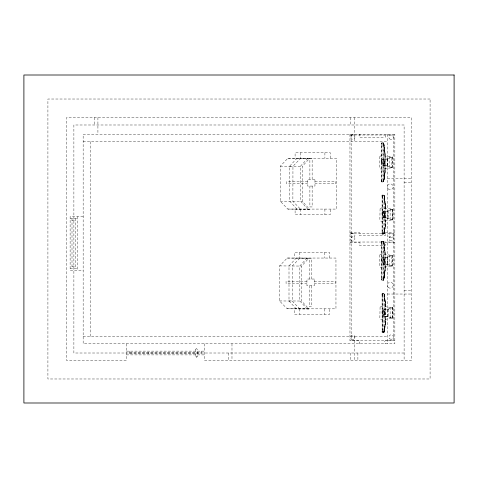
<?xml version="1.0" encoding="UTF-8"?>
<svg xmlns="http://www.w3.org/2000/svg" width="478" height="478" viewBox="0 0 478 478"><rect width="100%" height="100%" fill="white"/><g stroke="black" fill="none" stroke-linecap="round" stroke-linejoin="round"><path stroke-width="0.36" stroke-dasharray="2.39 1.79" d="M381.737 242.716L381.737 241.671L381.761 242.716C384.055 244.174 384.676 240.291 382.03 241.533L382.03 280.048L382.059 278.859M381.761 180.475L381.761 181.521L381.737 180.475L383.715 180.475L383.595 181.61L382.03 181.658L382.03 181.299L382.059 181.658M381.779 161.827L381.761 161.433L381.779 162.066M381.761 161.05L381.779 160.208L381.779 160.781M381.737 144.332L381.737 143.281L381.761 144.332C384.073 145.778 384.671 141.864 382.03 143.161L382.03 181.311L382.059 180.475M381.761 278.859L381.761 279.911L381.737 278.859L383.715 278.859L383.595 279.994L382.03 280.03M381.761 260.779L381.779 259.046M381.761 259.046L381.779 258.592L381.779 259.166M381.761 242.645L381.797 278.937L381.737 241.533M381.737 181.658L381.797 144.254M381.779 161.791L381.779 160.662M382.107 294.932L382.107 293.886L382.131 294.932C384.426 296.39 385.047 292.494 382.4 293.767L382.4 332.264L383.912 332.264M382.131 232.69L382.131 233.736L382.107 232.69L384.085 232.69L383.965 233.826L382.4 233.856L382.4 195.711L382.43 196.548M382.131 214.61L382.149 212.423L382.131 212.997M382.107 196.548L382.107 195.502L382.131 196.548C384.443 197.994 385.041 194.092 382.4 195.359L382.4 195.723L382.43 195.359M382.131 331.075L382.131 332.126L382.107 331.075L384.085 331.075L383.965 332.21L382.4 332.246M382.131 312.994L382.149 311.262M382.131 311.262L382.149 310.808L382.149 311.381M382.149 214.007L382.149 212.877M382.131 313.233L382.149 312.755L382.131 313.096M382.43 232.69L382.43 233.873L383.912 233.873M382.43 331.075L382.43 332.264M384.653 160.889L384.569 164.127L384.479 161.361M384.479 259.273C384.169 266.563 385.256 259.596 384.479 259.53M384.939 216.343L384.671 213.959L385.023 213.104L384.939 216.343L385.023 213.104M384.85 313.55L385.023 311.489L384.939 314.733L384.671 312.343L385.023 311.489M385.149 267.674L385.071 253.495M385.071 155.111L385.149 169.284M385.382 304.677L385.358 304.313L385.519 319.89M385.519 221.499L385.429 207.099M385.376 322.997L385.441 305.717M308.884 308.955L296.223 308.836L288.999 300.931L288.999 265.941L296.223 258.042L308.884 258.162L301.66 266.061L301.66 301.05L308.884 308.955L287.176 308.812L279.534 300.931L279.612 265.905L287.176 258.042L335.956 258.042L335.956 308.836L294.418 308.836L294.418 314.363L329.635 314.363L329.635 308.836M309.565 209.203L296.904 209.083L289.68 201.184L289.68 166.189L296.904 158.29L309.565 158.409L302.341 166.308L302.341 201.304L309.565 209.203L287.858 209.065L280.216 201.184L280.293 166.153L287.858 158.29L336.637 158.29L336.637 209.083L295.099 209.083L295.099 214.616L330.316 214.616L330.316 209.083M299.831 308.931L292.189 301.05L292.273 266.025L299.831 258.162L308.884 258.162M309.565 158.409L300.519 158.409L292.954 166.272L292.877 201.304L300.519 209.185M381.737 143.472L381.737 142.85L383.541 142.85L383.541 143.49L383.511 142.85M381.761 181.957L381.761 181.335L381.737 181.957L383.541 181.957L383.541 181.311L383.511 181.957M381.737 241.235L381.737 241.856L381.761 241.235L383.541 241.235L383.541 241.88L383.511 241.235M383.511 280.341L383.511 279.702L383.541 280.341L381.737 280.341L381.797 279.72L381.737 280.048M382.107 195.066L382.107 195.687L382.131 195.066L383.912 195.066L383.912 195.711L383.882 195.066M382.131 234.172L382.131 233.551L382.107 234.172L383.912 234.172L383.912 233.527L383.882 234.172M382.149 214.425L382.149 214.61M382.107 294.072L382.107 293.45L383.912 293.45L383.912 294.095L383.882 293.45M383.882 332.557L383.882 331.917L383.912 332.557L382.107 332.557L382.167 331.935M384.479 164.127L384.479 162.699M384.479 262.512L384.479 261.09M384.85 216.343L384.85 214.915M384.939 314.733L384.85 313.305M384.479 259.823L384.653 259.273M384.85 213.648L384.748 213.284M381.761 161.827L381.779 161.433M381.761 260.45L381.779 259.817L381.779 260.217M382.131 213.983L382.149 213.648L382.149 214.281M385.011 252.462L384.987 252.097L385.005 270.948M385.441 207.327L385.376 224.78M385.059 253.268L385.083 269.735M385.495 222.288L385.519 220.525L385.429 224.003M385.005 172.564L384.957 153.295M384.724 175.289L385.149 156.479M385.507 222.3L385.531 220.525M385.137 268.469L385.149 266.694M385.507 320.684L385.519 318.91L385.453 321.951M385.137 170.084L385.149 168.31L385.113 170.353M385.471 306.231L385.519 307.085L385.328 303.894M385.119 170.072L384.688 175.683M385.005 270.781L385.119 268.457M385.483 320.636L385.376 323.164M385.071 171.315L384.963 173.12M385.059 270.172L385.071 269.7M385.441 321.915L385.095 325.888M385.376 224.612L385.417 223.961L384.874 229.099M385.411 223.877L385.154 227.122L385.34 225.108M385.041 270.046L383.619 280.006L383.744 241.551L384.175 244.551L383.715 241.551L383.971 243.171M385.411 322.268L385.154 325.506L385.34 323.492M385.041 171.757L383.619 181.622L384.671 175.695M385.041 270.142L383.601 280.03L383.959 278.351L383.697 279.558M385.411 322.357L383.971 332.246L385.232 324.628M384.969 172.887L384.169 179.029M384.939 271.779L384.969 271.277M384.862 174.028L384.503 176.884M385.232 226.243L385.095 227.504M384.862 272.412L384.724 273.673M385.298 225.389L383.989 233.838L384.103 195.406L384.342 196.996M384.784 273.291L384.927 271.558M384.987 228.347L383.959 233.856L385.16 226.972M384.79 273.141L383.601 280.03L384.605 274.725M384.784 174.578L383.601 181.64L384.198 178.724M384.784 272.968L384.42 275.836M385.154 325.183L383.959 332.246L384.115 293.767L384.545 296.766L384.33 295.153M384.503 275.274L384.617 274.491M384.874 327.49L384.987 326.707M384.42 177.446L384.617 175.904M384.987 228.12L384.091 232.971L384.085 196.548M384.79 328.051L384.987 326.51M384.957 228.43L384.264 232.302M384.587 274.605L384.151 277.222M384.957 326.821L384.521 329.438M384.479 161.588L384.378 161.068L384.569 164.127M384.479 259.978L384.378 259.452L384.569 262.518M384.426 177.177L383.72 180.756L383.715 144.332M384.426 275.561L383.72 279.14L383.715 242.716M384.796 327.777L384.091 331.356L384.085 294.932M383.589 181.64L384.617 176.131M383.971 332.246L384.987 326.731M384.975 228.556L383.971 233.856L384.282 232.529L383.989 233.515M383.619 279.684L383.894 278.471M383.989 331.905L384.264 330.686M383.971 144.78L383.715 143.161L383.619 181.299M195.747 349.251L196.452 348.546L197.157 349.251L197.157 356.773L196.452 357.478L195.747 356.773L195.747 349.251L196.452 349.956L197.157 349.251M195.747 356.773L196.452 356.068L197.157 356.773M307.742 158.29L300.519 166.189L300.519 201.184L307.742 209.083M307.061 258.042L299.831 265.941L299.831 300.931L307.061 308.836M351.599 135.077A2.223 2.223 0 0 1 354.933 137.001A2.223 2.223 0 0 1 351.599 138.925A2.223 2.223 0 0 1 351.599 135.077L353.822 135.077M351.599 233.467A2.223 2.223 0 0 1 354.933 235.391A2.223 2.223 0 0 1 351.599 237.315A2.223 2.223 0 0 1 351.599 233.467L353.822 233.467M383.565 165.693L383.32 159.162L386.571 159.162L391.876 156.963L391.876 167.796L386.272 165.693L382.382 165.681L382.382 159.234L385.154 159.234M386.571 159.025L392.283 157.017M383.936 217.908L383.691 211.378L386.941 211.378L392.247 209.179L392.247 220.011L386.642 217.908L382.753 217.896L382.753 211.455L385.525 211.455M386.941 211.24L392.653 209.233M383.565 264.083L383.32 257.546L386.571 257.546L391.876 255.354L391.876 266.186L386.272 264.083L382.382 264.065L382.382 257.624L385.154 257.624M386.571 257.415L392.283 255.401M387.646 309.403L392.247 307.569L392.247 318.402L386.642 316.299L382.753 316.281L382.753 309.84L387.646 309.403L387.646 316.561M386.941 309.63L392.653 307.617M383.32 165.651L386.11 165.693M383.691 217.872L386.481 217.908M383.32 264.041L386.11 264.083M383.691 309.768L383.691 316.257L386.481 316.299M384.21 165.693L384.784 165.693M384.581 217.908L385.154 217.908M384.21 264.083L384.784 264.083M384.581 316.299L385.154 316.299M349.98 134.999L393.752 134.999L393.752 340.408L349.98 340.408M83.154 141.661L387.443 141.661M387.443 178.611L411.522 178.611M307.629 181.544L286.746 181.544L286.746 183.803L307.629 183.803M314.966 181.544L335.849 181.544L335.849 183.803L314.966 183.803M404.113 182.309L411.522 182.309M382.107 195.359L382.107 233.873M382.167 196.47L382.107 232.762M83.154 216.648L70.123 216.648L70.123 270.267L83.154 270.267M70.123 218.53L77.645 218.53M72.005 220.412L75.763 220.412M349.962 232.643L359.283 232.643A0.741 0.741 0 0 1 359.809 233.909L359.372 234.345A0.741 0.741 0 0 0 359.898 235.606L384.915 235.606A0.741 0.741 0 0 0 385.435 234.345L385.005 233.909A0.741 0.741 0 0 1 385.525 232.643L394.846 232.643M349.98 233.384L393.752 233.384M349.98 242.023L393.752 242.023M349.962 242.394L359.283 242.394A0.741 0.741 0 0 1 359.809 243.655L359.378 244.091A0.741 0.741 0 0 0 359.898 245.357L384.91 245.357A0.741 0.741 0 0 0 385.435 244.091L385.005 243.655A0.741 0.741 0 0 1 385.525 242.394L394.846 242.394M381.779 261.018L381.779 260.54M72.005 266.503L75.763 266.503M70.123 268.385L77.645 268.385M306.948 281.291L286.065 281.291L286.065 283.55L306.948 283.55M314.285 281.291L335.162 281.291L335.162 283.55L314.285 283.55M404.113 290.325L411.522 290.325M387.443 294.03L411.522 294.03M382.107 294.86L382.167 331.152L382.131 293.45M382.149 312.433L382.131 312.032L382.149 312.666M83.154 336.339L387.443 336.339M394.846 340.778L385.525 340.778A0.741 0.741 0 0 0 385.005 342.045L385.435 342.481A0.741 0.741 0 0 1 384.91 343.742M126.377 351.127L204.447 351.127M129.669 352.543L201.154 352.543M404.113 353.009L73.887 353.009L73.887 124.991L404.113 124.991L404.113 360.418M129.669 353.481L201.154 353.481M126.377 354.891L204.447 354.891M287.858 209.065L296.904 209.083M287.176 308.812L296.223 308.836M287.858 158.29L300.519 158.409M289.68 166.189L302.341 166.308M280.293 166.153L292.954 166.272M280.216 201.184L302.341 201.304M287.176 258.042L299.831 258.162M279.612 265.905L301.66 266.061M288.999 300.931L301.66 301.05M279.534 300.931L292.189 301.05M386.702 165.758L386.272 165.693L392.283 167.748M387.072 217.974L386.642 217.908L392.653 219.964M386.702 264.143L386.272 264.083L392.283 266.132M387.072 316.364L386.642 316.299L392.653 318.348M383.703 143.251L384.814 151.837L384.354 147.373M384.073 195.472L384.694 199.661M383.703 241.641L384.324 245.835M384.073 293.856L385.035 300.949M383.756 143.699L384.521 149.154M384.121 195.914L385.035 202.558M383.756 242.089L384.665 248.733M384.121 294.305L385.047 301.164M384.127 294.018L384.342 295.386L384.085 293.767M384.545 198.376L384.085 195.383L384.73 199.774M384.378 161.068L384.479 161.373M384.378 259.452L384.479 259.763M384.748 311.668L384.85 311.979M384.163 145.951L384.82 151.998M384.533 198.167L385.184 204.052L384.898 201.029M384.163 244.336L384.36 245.943M384.533 296.551L384.73 298.158M384.354 245.758L384.676 248.948M384.724 297.973L384.963 300.16M384.527 148.969L384.676 150.564M384.898 201.184L384.963 201.77M384.892 201.369L385.047 202.78M384.653 248.464L385.053 253.364M385.023 300.68L385.184 302.437M384.527 247.198L384.682 248.787M384.898 299.413L385.053 301.003M384.688 248.662L384.826 250.245L384.748 249.432M385.101 301.283L385.131 301.624M385.059 300.877L385.196 302.46L385.119 301.648M384.748 151.048L384.826 151.861M385.119 203.264L385.196 204.076M384.939 153.468L384.832 151.765L384.981 153.761M385.31 205.683L385.202 203.981L385.352 205.976M384.898 152.739L385.053 154.98M384.868 152.177L384.898 152.53M385.238 204.393L385.268 204.745M385.268 204.954L385.423 207.195M384.898 250.914L384.832 250.155L384.981 252.145M384.898 251.129L385.053 253.31M385.238 302.777L385.268 303.13M385.268 303.345L385.405 305.155M385.328 205.51L385.519 208.749M385.011 154.071L384.987 153.707L385.143 156.533M385.358 205.922L385.382 206.287M384.85 314.703L384.85 313.95M381.779 162.209L381.779 162.634M382.059 143.143L382.059 144.332M382.43 293.749L382.43 294.932M381.761 142.85L381.797 143.472M382.059 241.533L382.059 242.716M382.107 331.935L382.107 332.557M381.737 279.72L381.737 280.341M384.85 213.284L384.85 213.809M384.85 214.365L384.85 214.771M384.85 312.749L384.85 313.156M384.479 162.556L384.479 161.737M384.479 260.94L384.479 260.128M382.149 212.644L382.149 212.997M382.149 214.371L382.149 214.849M381.773 181.335L381.737 144.254M381.797 241.856L381.797 242.645M381.779 259.823L381.779 260.45M392.779 209.245L392.779 219.946M392.779 307.635L392.779 318.336M392.408 157.029L392.408 167.73M392.408 255.419L392.408 266.121M390.132 208.916L390.132 220.28M390.132 307.3L390.132 318.665M389.761 156.7L389.761 168.059M389.761 255.085L389.761 266.449M388.178 211.019L388.178 218.177M388.178 309.403L388.178 316.561M387.807 158.804L387.807 165.962M387.807 257.188L387.807 264.346M387.646 211.019L387.646 218.177M387.443 134.258L387.443 343.742M387.276 158.804L387.276 165.962M387.276 257.188L387.276 264.346M384.784 211.378L384.784 217.896M384.784 309.768L384.784 316.281M384.414 159.162L384.414 165.681M384.414 257.546L384.414 264.065M383.362 211.455L383.362 217.896M383.362 309.84L383.362 316.281M382.992 159.234L382.992 165.681M382.992 257.624L382.992 264.065M357.891 353.009L357.891 360.418M354.186 117.582L354.186 141.661M354.186 336.339L354.186 360.418M351.163 134.999L351.163 340.408M350.482 117.582L350.482 124.991M350.482 353.009L350.482 360.418M349.962 134.258L349.962 340.778L359.283 340.778A0.741 0.741 0 0 1 359.809 342.045L359.378 342.481A0.741 0.741 0 0 0 359.898 343.742M330.316 158.29L330.316 152.757L295.099 152.757L295.099 158.29M329.635 258.042L329.635 252.509L294.418 252.509L294.418 258.042M324.897 152.757L324.897 158.29M324.897 209.083L324.897 214.616M324.215 252.509L324.215 258.042M324.215 308.836L324.215 314.363M312.146 179.286L312.146 158.403L309.887 158.403L309.887 179.286M312.146 186.056L312.146 206.938L309.887 206.938L309.887 186.056M311.459 279.033L311.459 258.156L309.2 258.156L309.2 279.033M311.459 285.808L311.459 306.691L309.2 306.691L309.2 285.808M300.519 152.757L300.519 158.29M300.519 209.083L300.519 214.616M299.831 252.509L299.831 258.042M299.831 308.836L299.831 314.363M231.979 343.742L231.979 360.418M228.275 353.009L228.275 360.418M204.447 343.742L204.447 360.418L411.522 360.418L411.522 117.582L66.478 117.582L66.478 360.418L126.377 360.418L126.377 343.742M201.154 351.127L201.154 354.891M148.479 352.543L148.479 353.481M129.669 351.127L129.669 354.891M97.918 117.582L97.918 134.258M94.214 117.582L94.214 124.991M90.557 141.661L90.557 336.339M77.645 216.648L77.645 270.267M75.763 218.53L75.763 268.385M72.005 218.53L72.005 268.385M359.283 134.258A0.741 0.741 0 0 1 359.809 135.519L359.372 135.955A0.741 0.741 0 0 0 359.898 137.222L384.915 137.222A0.741 0.741 0 0 0 385.435 135.955L385.005 135.519A0.741 0.741 0 0 1 385.525 134.258M383.511 143.281L383.511 144.332L383.541 143.281M383.541 278.859L383.541 279.911L383.511 278.859M383.912 232.69L383.912 233.736L383.882 232.69M383.912 331.075L383.912 332.126L383.882 331.075M384.766 229.924L383.977 233.856L384.766 229.924M384.396 276.099L383.607 280.03L384.396 276.099M379.711 156.527L379.478 167.342L380.363 168.883L381.253 169.122L392.498 167.718L392.498 157.041L381.253 155.643L379.711 156.527M380.082 208.749L379.843 219.557L380.733 221.099L381.623 221.338L392.868 219.94L392.868 209.256L381.623 207.858L380.082 208.749M379.711 254.917L379.478 265.732L380.363 267.268L381.253 267.507L392.498 266.109L392.498 255.425L381.253 254.027L379.711 254.917M380.082 307.133L379.843 317.948L380.733 319.483L381.623 319.722L392.868 318.324L392.868 307.647L381.623 306.243L380.082 307.133M430.086 99.018L47.914 99.018L47.914 378.982L430.086 378.982L430.086 99.018M394.846 134.258L83.154 134.258L83.154 343.742L394.846 343.742L394.846 134.258M314.966 179.286L307.629 179.286L307.629 186.056L314.966 186.056L314.966 179.286M314.285 279.033L306.948 279.033L306.948 285.808L314.285 285.808L314.285 279.033M383.959 144.547L383.744 143.161L384.175 146.16L383.959 144.547M385.31 304.074L385.202 302.371L385.423 305.526L385.31 304.074M388.142 287.296A2.964 2.964 0 0 0 393.101 285.969A2.964 2.964 0 0 0 389.474 282.337A2.964 2.964 0 0 0 388.142 287.296M351.599 339.219A2.223 2.223 0 0 0 354.933 337.295A2.223 2.223 0 0 0 351.599 335.371A2.223 2.223 0 0 0 351.599 339.219M389.534 237.19A2.223 2.223 0 0 0 393.257 236.192A2.223 2.223 0 0 0 390.532 233.473A2.223 2.223 0 0 0 389.534 237.19M389.994 338.986A2.223 2.223 0 0 0 393.328 337.062A2.223 2.223 0 0 0 389.994 335.138A2.223 2.223 0 0 0 389.994 338.986M388.142 188.906A2.964 2.964 0 0 0 393.101 187.579A2.964 2.964 0 0 0 389.474 183.952A2.964 2.964 0 0 0 388.142 188.906M351.139 240.476A2.223 2.223 0 0 0 354.855 239.484A2.223 2.223 0 0 0 352.137 236.759A2.223 2.223 0 0 0 351.139 240.476M389.534 138.799A2.223 2.223 0 0 0 393.257 137.807A2.223 2.223 0 0 0 390.532 135.083A2.223 2.223 0 0 0 389.534 138.799M389.994 240.595A2.223 2.223 0 0 0 393.328 238.671A2.223 2.223 0 0 0 389.994 236.747A2.223 2.223 0 0 0 389.994 240.595"/><path stroke-width="0.72" d="M454.1 75.004L23.9 75.004L23.9 402.996L454.1 402.996L454.1 75.004"/></g></svg>
